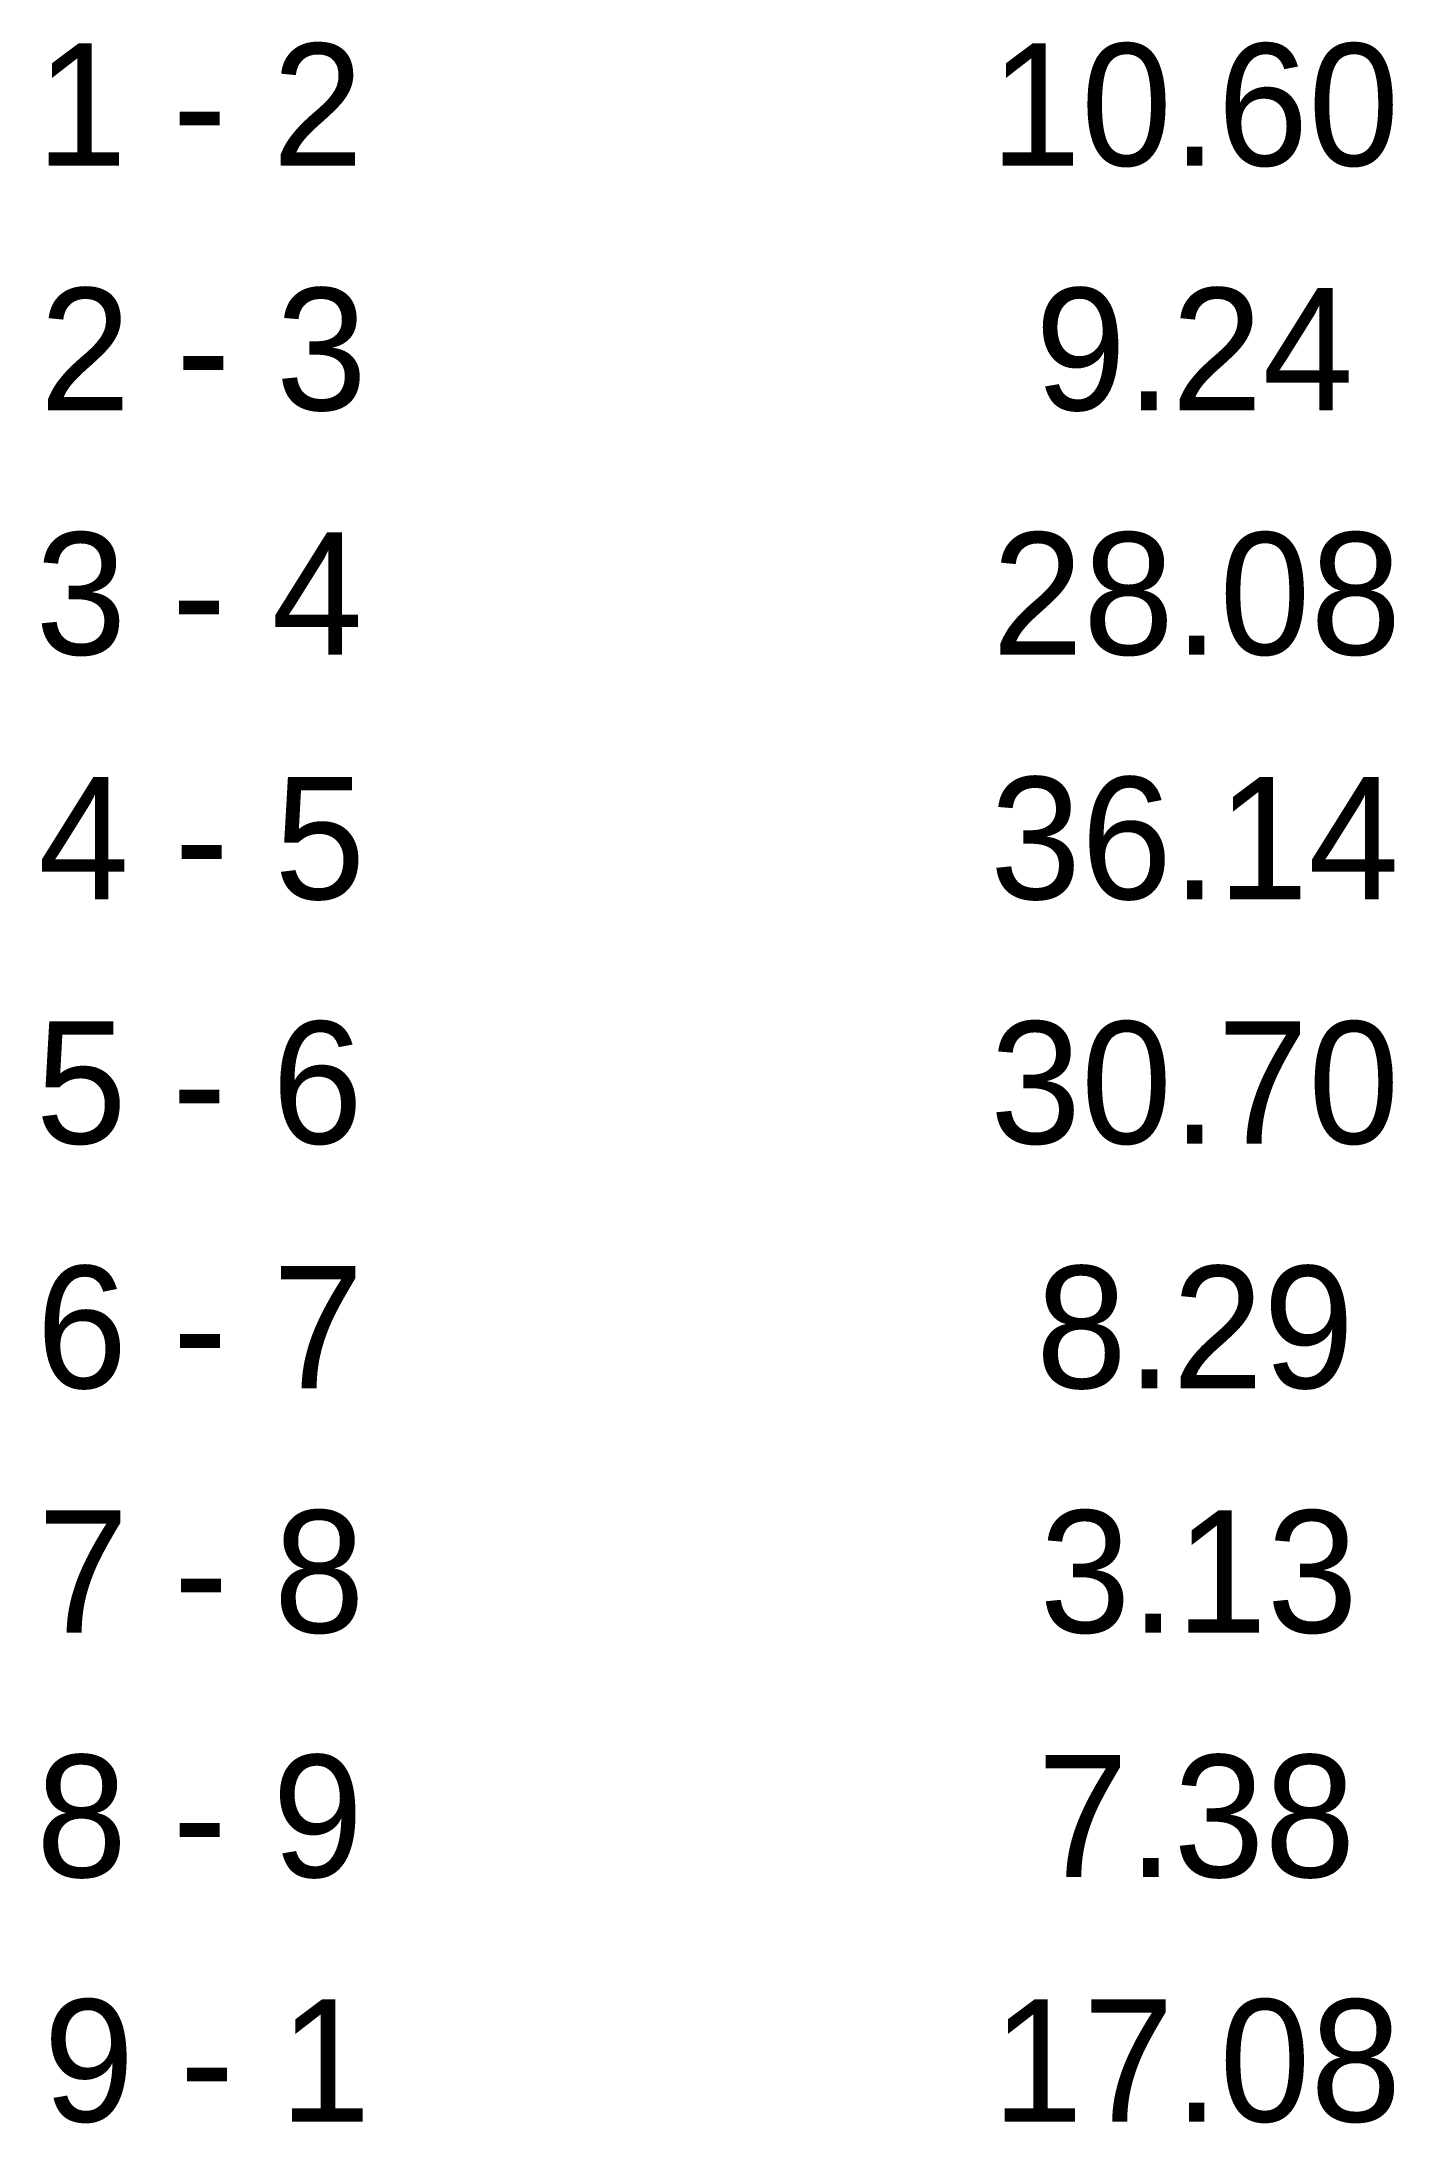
# Model space of a CAD drawing. Extents: x 532283 to 535790, y 1849594 to 1850177.
# Drawn here: x 532283.3 to 532349.6, y 1849601.6 to 1849703.8 of the extents above.
import ezdxf

# ---------------------------------------------------------------- set-up
doc = ezdxf.new("R2010")
doc.units = 0
doc.layers.add('Level 52', color=7, linetype='Continuous')

msp = doc.modelspace()

# ---------------------------------------------------------------- texts
at = {"layer": 'Level 52'}
for s, p in [('1 - 2', (532282.99, 1849697.72)), ('10.60', (532329.81, 1849697.72)), ('2 - 3', (532283.17, 1849685.72)), ('9.24', (532332.02, 1849685.72)), ('3 - 4', (532282.96, 1849673.72)), ('28.08', (532329.91, 1849673.72)), ('4 - 5', (532283.09, 1849661.72)), ('36.14', (532329.81, 1849661.72)), ('5 - 6', (532282.97, 1849649.72)), ('30.70', (532329.81, 1849649.72)), ('6 - 7', (532283, 1849637.72)), ('8.29', (532332.06, 1849637.72)), ('7 - 8', (532283.06, 1849625.72)), ('3.13', (532332.24, 1849625.72)), ('8 - 9', (532282.99, 1849613.72)), ('7.38', (532332.12, 1849613.72)), ('9 - 1', (532283.35, 1849601.72)), ('17.08', (532329.91, 1849601.72))]:
    msp.add_text(s, height=6, dxfattribs=at).set_placement(p)

doc.saveas('drawing.dxf')
